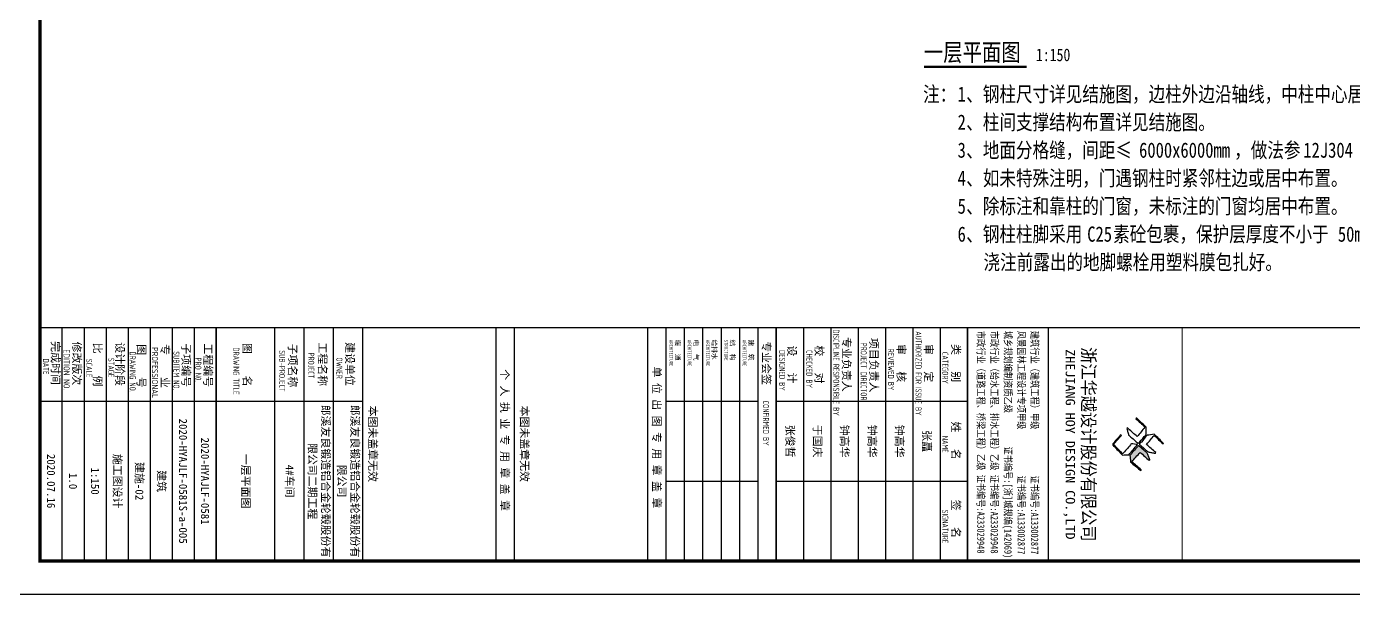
# Model space of a CAD drawing. Extents: x 14586673 to 15379323, y -344170 to -118775.
# Drawn here: x 14677973 to 14737673, y -339170 to -313612 of the extents above; entities that cross this region are included whole.
import ezdxf
from ezdxf.enums import TextEntityAlignment as Align

# ---------------------------------------------------------------- set-up
doc = ezdxf.new("R2010")
doc.units = 0
doc.header["$LTSCALE"] = 1000
doc.header["$MEASUREMENT"] = 0
for name, color, linetype in [('DIM_SYMB', 3, 'Continuous'), ('PUB_TEXT', 7, 'Continuous'), ('PUB_TITLE', 4, 'Continuous'), ('TK', 4, 'Continuous')]:
    doc.layers.add(name, color=color, linetype=linetype)
doc.styles.add('-宋体', font='', dxfattribs={"width": 0.8})
doc.styles.add('HT', font='simhei.ttf', dxfattribs={"width": 0.8})
doc.styles.add('TSSD_REIN', font='tssdeng.shx', dxfattribs={"width": 0.7, "bigfont": 'tssdchn.shx'})
doc.styles.add('YAYA', font='', dxfattribs={"width": 0.8, "height": 1})
doc.styles.add('图签宋体', font='', dxfattribs={"height": 300})
doc.styles.add('图签黑体', font='simhei.ttf', dxfattribs={"height": 550})
doc.styles.get('-宋体').set_extended_font_data('SimSun')
doc.styles.get('YAYA').set_extended_font_data('SimSun')
doc.styles.get('图签宋体').set_extended_font_data('NSimSun')

# ---------------------------------------------------------------- blocks, each defined once
blk = doc.blocks.new('A$C053D6479')
at = {"layer": 'PUB_TITLE'}
h = blk.add_hatch(color=256, dxfattribs=at)
h.dxf.hatch_style = 1
edge = h.paths.add_edge_path()
edge.add_spline(control_points=[(1026, 827), (1105, 920), (1188, 1008), (1266, 1102)], knot_values=[13, 13, 13, 13, 14, 14, 14, 14], degree=3, periodic=0)
edge.add_spline(control_points=[(1266, 1102), (1258, 1111), (1249, 1119), (1239, 1116)], knot_values=[12, 12, 12, 12, 13, 13, 13, 13], degree=3, periodic=0)
edge.add_spline(control_points=[(1239, 1116), (1210, 1107), (1179, 1092), (1144, 1077)], knot_values=[11, 11, 11, 11, 12, 12, 12, 12], degree=3, periodic=0)
edge.add_spline(control_points=[(1144, 1077), (1109, 1063), (1069, 1053), (1047, 1038)], knot_values=[10, 10, 10, 10, 11, 11, 11, 11], degree=3, periodic=0)
edge.add_spline(control_points=[(1047, 1038), (1028, 1026), (1007, 992), (991, 972)], knot_values=[9, 9, 9, 9, 10, 10, 10, 10], degree=3, periodic=0)
edge.add_spline(control_points=[(991, 972), (942, 913), (899, 868), (849, 810)], knot_values=[8, 8, 8, 8, 9, 9, 9, 9], degree=3, periodic=0)
edge.add_spline(control_points=[(849, 810), (842, 801), (822, 776), (822, 775)], knot_values=[7, 7, 7, 7, 8, 8, 8, 8], degree=3, periodic=0)
edge.add_spline(control_points=[(822, 775), (823, 771), (848, 752), (859, 744)], knot_values=[6, 6, 6, 6, 7, 7, 7, 7], degree=3, periodic=0)
edge.add_spline(control_points=[(859, 744), (949, 670), (1035, 592), (1122, 521)], knot_values=[5, 5, 5, 5, 6, 6, 6, 6], degree=3, periodic=0)
edge.add_spline(control_points=[(1122, 521), (1153, 527), (1185, 530), (1217, 533)], knot_values=[4, 4, 4, 4, 5, 5, 5, 5], degree=3, periodic=0)
edge.add_spline(control_points=[(1217, 533), (1246, 535), (1293, 532), (1316, 542)], knot_values=[3, 3, 3, 3, 4, 4, 4, 4], degree=3, periodic=0)
edge.add_spline(control_points=[(1316, 542), (1327, 547), (1338, 565), (1349, 579)], knot_values=[2, 2, 2, 2, 3, 3, 3, 3], degree=3, periodic=0)
edge.add_spline(control_points=[(1349, 579), (1423, 670), (1507, 759), (1572, 848)], knot_values=[1, 1, 1, 1, 2, 2, 2, 2], degree=3, periodic=0)
edge.add_spline(control_points=[(1572, 848), (1564, 852), (1561, 861), (1551, 862)], knot_values=[0, 0, 0, 0, 1, 1, 1, 1], degree=3, periodic=0)
edge.add_spline(control_points=[(1551, 862), (1469, 769), (1393, 671), (1310, 579)], knot_values=[15, 15, 15, 15, 16, 16, 16, 16], degree=3, periodic=0)
edge.add_spline(control_points=[(1310, 579), (1216, 662), (1118, 742), (1026, 827)], knot_values=[14, 14, 14, 14, 15, 15, 15, 15], degree=3, periodic=0)
at = {"layer": 'TK'}
for points, knots in [([(1031, 1298), (1066, 1286), (1054, 1262), (1045, 1224), (1036, 1188), (1031, 1158), (1024, 1121), (1020, 1104), (1017, 1085), (1012, 1071), (1004, 1052), (976, 1026), (956, 1003), (906, 946), (866, 899), (814, 839), (806, 829), (789, 806), (787, 806), (777, 804), (728, 856), (719, 864), (651, 922), (580, 978), (514, 1036), (509, 1106), (488, 1176), (479, 1247), (570, 1343), (663, 1436), (758, 1526), (764, 1523), (768, 1518), (774, 1515), (693, 1422), (599, 1343), (520, 1249), (607, 1171), (698, 1096), (789, 1021), (874, 1109), (950, 1206), (1031, 1298)], [0, 0, 0, 0, 1, 1, 1, 2, 2, 2, 3, 3, 3, 4, 4, 4, 5, 5, 5, 6, 6, 6, 7, 7, 7, 8, 8, 8, 9, 9, 9, 10, 10, 10, 11, 11, 11, 12, 12, 12, 13, 13, 13, 14, 14, 14, 14]), ([(555, 949), (624, 891), (699, 833), (760, 773), (689, 691), (614, 604), (539, 517), (529, 505), (516, 487), (506, 482), (492, 475), (469, 472), (452, 467), (416, 456), (383, 448), (342, 438), (323, 433), (297, 422), (293, 440), (291, 452), (313, 470), (322, 480), (400, 566), (477, 652), (553, 736), (460, 815), (366, 894), (270, 970), (183, 883), (101, 791), (16, 703), (-18, 714), (9, 735), (28, 755), (103, 838), (192, 930), (266, 1005), (319, 1009), (387, 1005), (442, 1007), (456, 1008), (472, 1011), (485, 1007), (507, 1000), (534, 967), (555, 949)], [0, 0, 0, 0, 1, 1, 1, 2, 2, 2, 3, 3, 3, 4, 4, 4, 5, 5, 5, 6, 6, 6, 7, 7, 7, 8, 8, 8, 9, 9, 9, 10, 10, 10, 11, 11, 11, 12, 12, 12, 13, 13, 13, 14, 14, 14, 15, 15, 15, 15]), ([(1551, 862), (1561, 861), (1564, 852), (1572, 848), (1507, 759), (1423, 670), (1349, 579), (1338, 565), (1327, 547), (1316, 542), (1293, 532), (1246, 535), (1217, 533), (1185, 530), (1153, 527), (1122, 521), (1035, 592), (949, 670), (859, 744), (848, 752), (823, 771), (822, 775), (822, 776), (842, 801), (849, 810), (899, 868), (942, 913), (991, 972), (1007, 992), (1028, 1026), (1047, 1038), (1069, 1053), (1109, 1063), (1144, 1077), (1179, 1092), (1210, 1107), (1239, 1116), (1249, 1119), (1258, 1111), (1266, 1102), (1188, 1008), (1105, 920), (1026, 827), (1118, 742), (1216, 662), (1310, 579), (1393, 671), (1469, 769), (1551, 862)], [0, 0, 0, 0, 1, 1, 1, 2, 2, 2, 3, 3, 3, 4, 4, 4, 5, 5, 5, 6, 6, 6, 7, 7, 7, 8, 8, 8, 9, 9, 9, 10, 10, 10, 11, 11, 11, 12, 12, 12, 13, 13, 13, 14, 14, 14, 15, 15, 15, 16, 16, 16, 16]), ([(1097, 490), (1100, 425), (1106, 361), (1107, 294), (1018, 207), (925, 121), (830, 33), (818, 21), (800, 0), (787, 0), (768, -1), (725, 49), (712, 60), (662, 103), (616, 143), (568, 186), (545, 207), (518, 224), (499, 250), (501, 259), (511, 261), (516, 267), (609, 192), (696, 111), (785, 33), (883, 118), (977, 208), (1070, 298), (992, 373), (892, 456), (803, 534), (791, 544), (768, 561), (766, 569), (761, 588), (776, 634), (780, 655), (785, 690), (788, 721), (795, 746), (897, 661), (998, 576), (1097, 490)], [0, 0, 0, 0, 1, 1, 1, 2, 2, 2, 3, 3, 3, 4, 4, 4, 5, 5, 5, 6, 6, 6, 7, 7, 7, 8, 8, 8, 9, 9, 9, 10, 10, 10, 11, 11, 11, 12, 12, 12, 13, 13, 13, 14, 14, 14, 14])]:
    blk.add_open_spline(points, degree=3, knots=knots, dxfattribs=at)
blk = doc.blocks.new('GeYuanFrame_34052851', base_point=(20.09, 4.53))
at = {"layer": 'PUB_TITLE'}
for points in [[(1013.09, 235.33), (1013.09, 292.73)], [(1037.09, 235.33), (1037.09, 292.73)], [(1013.09, 202.33), (1013.09, 229.83)], [(1037.09, 202.33), (1037.09, 229.83)], [(1013.09, 14.53), (1013.09, 111.33)]]:
    blk.add_lwpolyline(points, dxfattribs=at)
at = {"layer": 'TK'}
for p, q in [((991.09, 316.93), (1061.09, 316.93)), ((991.09, 284.53), (1061.09, 284.53)), ((991.09, 276.33), (1061.09, 276.33)), ((991.09, 268.13), (1061.09, 268.13)), ((991.09, 259.93), (1061.09, 259.93)), ((991.09, 251.73), (1061.09, 251.73)), ((991.09, 243.53), (1061.09, 243.53)), ((991.09, 235.33), (1061.09, 235.33)), ((991.09, 235.33), (1061.09, 235.33)), ((991.09, 102.53), (1061.09, 102.53)), ((991.09, 93.73), (1061.09, 93.73)), ((991.09, 84.93), (1013.09, 84.93)), ((991.09, 84.93), (1061.09, 84.93)), ((991.09, 67.37), (1061.09, 67.37)), ((991.09, 67.33), (1061.09, 67.33)), ((991.09, 60.77), (1061.09, 60.77)), ((991.09, 54.17), (1061.09, 54.17)), ((991.09, 47.57), (1061.09, 47.57)), ((991.09, 40.97), (1061.09, 40.97)), ((991.09, 34.37), (1061.09, 34.37)), ((991.09, 27.77), (1061.09, 27.77)), ((991.09, 21.17), (1061.09, 21.17)), ((991.09, 14.53), (1061.09, 14.53))]:
    blk.add_line(p, q, dxfattribs=at)
blk.add_lwpolyline([(20.09, 4.53), (20.09, 598.53), (1071.09, 598.53), (1071.09, 4.53)], close=True, dxfattribs=at)
at = {"layer": 'TK', "const_width": 1}
blk.add_lwpolyline([(45.09, 588.53), (1061.09, 588.53), (1061.09, 14.53), (45.09, 14.53)], close=True, dxfattribs=at)
at = {"layer": 'TK'}
for points, const_width in [([(991.09, 588.53), (991.09, 14.53)], 0.4), ([(991.09, 357.14), (1061.09, 357.14)], 0.35), ([(991.09, 292.73), (1061.09, 292.73)], 0.35), ([(991.09, 292.73), (1061.09, 292.73)], 0.35), ([(991.09, 235.33), (1061.09, 235.33)], 0.35), ([(991.09, 202.33), (1061.09, 202.33)], 0.35), ([(991.09, 156.83), (1061.09, 156.83)], 0.35), ([(991.09, 111.33), (1061.09, 111.33)], 0.35), ([(991.09, 67.37), (1061.09, 67.37)], 0.35)]:
    blk.add_lwpolyline(points, dxfattribs=dict(at, const_width=const_width))
for points in [[(991.09, 292.73), (1061.09, 292.73)], [(991.09, 235.33), (1061.09, 235.33)], [(991.09, 229.83), (1061.09, 229.83)], [(991.09, 224.33), (1061.09, 224.33)], [(991.09, 218.83), (1061.09, 218.83)], [(991.09, 213.33), (1061.09, 213.33)], [(991.09, 207.83), (1061.09, 207.83)], [(991.09, 202.33), (1061.09, 202.33)], [(991.09, 196.83), (1061.09, 196.83)], [(991.09, 151.33), (1061.09, 151.33)]]:
    blk.add_lwpolyline(points, dxfattribs=at)
at = {"layer": 'PUB_TITLE', "xscale": 0.01000000000021828, "yscale": 0.01000000000021828, "zscale": 0.01}
blk.add_blockref('A$C053D6479', (1018.19, 336.27), dxfattribs=at)
at = {"layer": 'TK'}
for s, height, style, width, p in [('浙江华越设计股份有限公司', 3.96, 'HT', 0.9, (1026.07, 329.16)), ('ZHEJIANG HOY DESIGN CO.,LTD', 2.8, '图签黑体', 1.11, (1026.06, 323.29))]:
    blk.add_text(s, height=height, dxfattribs=dict(at, style=style, width=width)).set_placement(p, align=Align.MIDDLE)
for s, height, style, width, p in [('建筑行业（建筑工程）甲级           证书编号:A133002877', 2.2, '-宋体', 0.8, (992, 311.83)), ('风景园林工程设计专项甲级           证书编号:A133002877', 2.2, '-宋体', 0.8, (992, 307.81)), ('城乡规划编制资质乙级        证书编号:[浙]城规编(142069)', 2.2, '-宋体', 0.8, (992, 303.82)), ('市政行业（给水工程、排水工程）乙级 证书编号:A233029948', 2.2, '-宋体', 0.8, (992, 299.74)), ('市政行业（道路工程、桥梁工程）乙级 证书编号:A233029948', 2.2, '-宋体', 0.8, (992, 295.69)), ('CATEGORY', 1.8, 'TSSD_REIN', 0.7, (998.32, 285.17)), ('NAME', 1.8, 'TSSD_REIN', 0.7, (1023.51, 285.17)), ('SIGNATURE', 1.8, 'TSSD_REIN', 0.7, (1045.66, 285.17)), ('AUTHORIZED FOR ISSUE BY', 1.8, 'TSSD_REIN', 0.7, (992.12, 277.17)), ('REVIEWED BY', 1.8, 'TSSD_REIN', 0.7, (997.36, 268.91)), ('PROJECT DIRECTOR', 1.8, 'TSSD_REIN', 0.7, (995.55, 260.74)), ('DISCIPLINE RESPONSIBLE BY', 1.8, 'TSSD_REIN', 0.7, (991.57, 252.48)), ('CHECKED BY', 1.8, 'TSSD_REIN', 0.7, (997.75, 244.44)), ('DESIGNED BY', 1.8, 'TSSD_REIN', 0.7, (997.76, 236.27)), ('CONFIRMED BY', 1.8, 'TSSD_REIN', 0.7, (1012.94, 231.42)), ('ARCHITECTURE', 1.08, 'TSSD_REIN', 0.7, (994.65, 225.34)), ('STRUCTURE', 1.08, 'TSSD_REIN', 0.7, (994.65, 219.84)), ('ARCHITECTURE', 1.08, 'TSSD_REIN', 0.7, (994.65, 214.34)), ('ARCHITECTURE', 1.08, 'TSSD_REIN', 0.7, (994.65, 208.84)), ('ARCHITECTURE', 1.08, 'TSSD_REIN', 0.7, (994.65, 203.34)), ('OWNER', 1.8, 'TSSD_REIN', 0.7, (999.98, 103.48)), ('PROJECT', 1.8, 'TSSD_REIN', 0.7, (998.52, 95.02)), ('SUB-PROJECT', 1.8, 'TSSD_REIN', 0.7, (997.86, 86.3)), ('DRAWING TITLE', 1.8, 'TSSD_REIN', 0.7, (996.97, 72.53)), ('PRO N0.', 1.8, 'TSSD_REIN', 0.7, (1000.01, 61.15)), ('SUBITEM NO.', 1.8, 'TSSD_REIN', 0.7, (998.15, 54.58)), ('PROFESSIONAL', 1.8, 'TSSD_REIN', 0.8, (996.88, 48.15)), ('DRAWING NO.', 1.8, 'TSSD_REIN', 0.7, (998.19, 41.45)), ('STAGE', 1.8, 'TSSD_REIN', 0.7, (1000.09, 35.03)), ('SCALE', 1.8, 'TSSD_REIN', 0.7, (1000.38, 28.42)), ('EDITION NO.', 1.8, 'TSSD_REIN', 0.8, (997.53, 21.64)), ('DATE', 1.8, 'TSSD_REIN', 0.7, (1000.33, 15.45))]:
    blk.add_text(s, height=height, dxfattribs=dict(at, style=style, width=width)).set_placement(p)
at = {"layer": 'TK', "style": '图签宋体'}
for s, height, p in [('类   别', 2.4, (995.97, 288.09)), ('姓   名', 2.4, (1019.2, 288.09)), ('签   名', 2.4, (1042.68, 288.09)), ('审   定', 2.4, (995.97, 279.89)), ('审   核', 2.4, (995.97, 271.69)), ('项目负责人', 2.4, (994.13, 263.49)), ('专业负责人', 2.4, (993.89, 255.29)), ('校   对', 2.4, (996.38, 247.09)), ('设   计', 2.4, (996.36, 238.89)), ('专业会签', 2.4, (995.12, 231.24)), ('建  筑', 1.44, (994.61, 227.11)), ('结  构', 1.44, (994.61, 221.61)), ('给排水', 1.44, (994.61, 216.11)), ('电  气', 1.44, (994.61, 210.61)), ('暖  通', 1.44, (994.61, 205.11)), ('单 位 出 图 专 用 章 盖 章', 2.4, (1002.72, 198.35)), ('本图未盖章无效', 2.4, (1014.43, 158.7)), ('个 人 执 业 专 用 章 盖 章', 2.4, (1003.52, 152.77)), ('本图未盖章无效', 2.4, (1014.43, 113.2)), ('建设单位', 2.4, (995.39, 106.33)), ('工程名称', 2.4, (995.47, 98.12)), ('子项名称', 2.4, (995.85, 89.14)), ('图    名', 2.4, (995.63, 75.5)), ('工程编号', 2.4, (995.77, 63.77)), ('子项编号', 2.4, (995.77, 57.19)), ('专    业', 2.4, (996.01, 50.88)), ('图    号', 2.4, (996.02, 43.77)), ('设计阶段', 2.4, (995.45, 37.32)), ('比    例', 2.4, (995.59, 30.63)), ('修改版次', 2.4, (995.24, 24.41)), ('完成时间', 2.4, (995.11, 18.02))]:
    blk.add_text(s, height=height, dxfattribs=at).set_placement(p)
at = {"layer": 'TK', "char_height": 2.4, "attachment_point": 5, "style": '图签宋体'}
for s, insert, width in [('张矗', (1025.09, 280.4), 24), ('钟高华', (1025.09, 272.23), 24), ('钟高华', (1025.09, 264.03), 24), ('钟高华', (1025.09, 255.76), 24), ('于国庆', (1025.09, 247.63), 24), ('张俊哲', (1025.09, 239.43), 24), ('郎溪友良锻造铝合金轮毂股份有限公司', (1037.09, 106.93), 48), ('郎溪友良锻造铝合金轮毂股份有限公司二期工程', (1037.09, 98.13), 48), ('4#车间', (1037.09, 89.33), 48), ('一层平面图', (1037.09, 76.13), 48), ('2020-HYAJLF-0581', (1037.09, 64.07), 48), ('2020-HYAJLF-0581S-a-005', (1037.09, 57.47), 48), ('建筑', (1037.09, 50.87), 48), ('建施-02', (1037.09, 44.27), 48), ('施工图设计', (1037.09, 37.67), 48), ('1:150', (1037.09, 31.07), 48), ('1.0', (1037.09, 24.47), 48), ('2020.07.16', (1037.09, 17.88), 48)]:
    blk.add_mtext(s, dxfattribs=dict(at, insert=insert, width=width))

msp = doc.modelspace()

# ---------------------------------------------------------------- linework, layer by layer
at = {"layer": 'DIM_SYMB', "const_width": 105}
msp.add_lwpolyline([(14718346.1, -315424.3), (14722965.2, -315424.3)], dxfattribs=at)

# ---------------------------------------------------------------- block references
at = {"xscale": 150, "yscale": 150, "zscale": 150, "rotation": 270}
msp.add_blockref('GeYuanFrame_34052851', (14677072.6, -181520.3), dxfattribs=at)

# ---------------------------------------------------------------- texts
at = {"layer": 'PUB_TEXT', "width": 0.8}
for s, height, style, p in [('一层平面图', 797.47, 'YAYA', (14718346.1, -315170.3)), ('1:150', 569.62, 'YAYA', (14723385.2, -315170.3)), ('注：', 683.54, '-宋体', (14718306.4, -316995.7)), ('1', 683.5, '-宋体', (14719861.8, -316995.7)), ('、钢柱尺寸详见结施图，边柱外边沿轴线，中柱中心居轴线交点。', 683.544, '-宋体', (14720250.7, -316995.7)), ('2', 683.5, '-宋体', (14719861.8, -318255.7)), ('、柱间支撑结构布置详见结施图。', 683.544, '-宋体', (14720250.7, -318255.7)), ('、地面分格缝，间距≤', 683.54, '-宋体', (14720250.7, -319515.7)), ('，做法参', 683.54, '-宋体', (14732305.3, -319515.7)), ('3', 683.5, '-宋体', (14719861.8, -319515.7)), ('6000x6000mm', 683.544, '-宋体', (14728027.9, -319515.7)), ('12J304', 683.54, '-宋体', (14735416.2, -319515.7)), ('4', 683.5, '-宋体', (14719861.8, -320775.7)), ('、如未特殊注明，门遇钢柱时紧邻柱边或居中布置。', 683.544, '-宋体', (14720250.7, -320775.7)), ('5', 683.5, '-宋体', (14719861.8, -322035.7)), ('、除标注和靠柱的门窗，未标注的门窗均居中布置。', 683.544, '-宋体', (14720250.7, -322035.7)), ('6', 683.5, '-宋体', (14719861.8, -323295.7)), ('、钢柱柱脚采用', 683.54, '-宋体', (14720250.7, -323295.7)), ('C25', 683.54, '-宋体', (14725694.7, -323295.7)), ('素砼包裹，保护层厚度不小于', 683.544, '-宋体', (14726861.3, -323295.7)), ('50mm', 683.54, '-宋体', (14736971.7, -323295.7)), ('浇注前露出的地脚螺栓用塑料膜包扎好。', 683.544, '-宋体', (14721028.4, -324555.7))]:
    msp.add_text(s, height=height, dxfattribs=dict(at, style=style)).set_placement(p)

doc.saveas('drawing.dxf')
